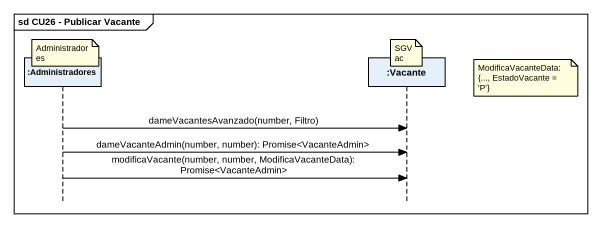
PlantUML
@startuml
mainframe sd CU26 - Publicar Vacante
hide footbox
participant ":Administradores" as Administradores
participant ":Vacante" as Vacante

note over Administradores : Administradores
note over Vacante : SGVac
note right of Vacante : ModificaVacanteData: {..., EstadoVacante = 'P'}
Administradores -> Vacante : dameVacantesAvanzado(number, Filtro)
Administradores -> Vacante : dameVacanteAdmin(number, number): Promise<VacanteAdmin>
Administradores -> Vacante : modificaVacante(number, number, ModificaVacanteData): Promise<VacanteAdmin>
@enduml
